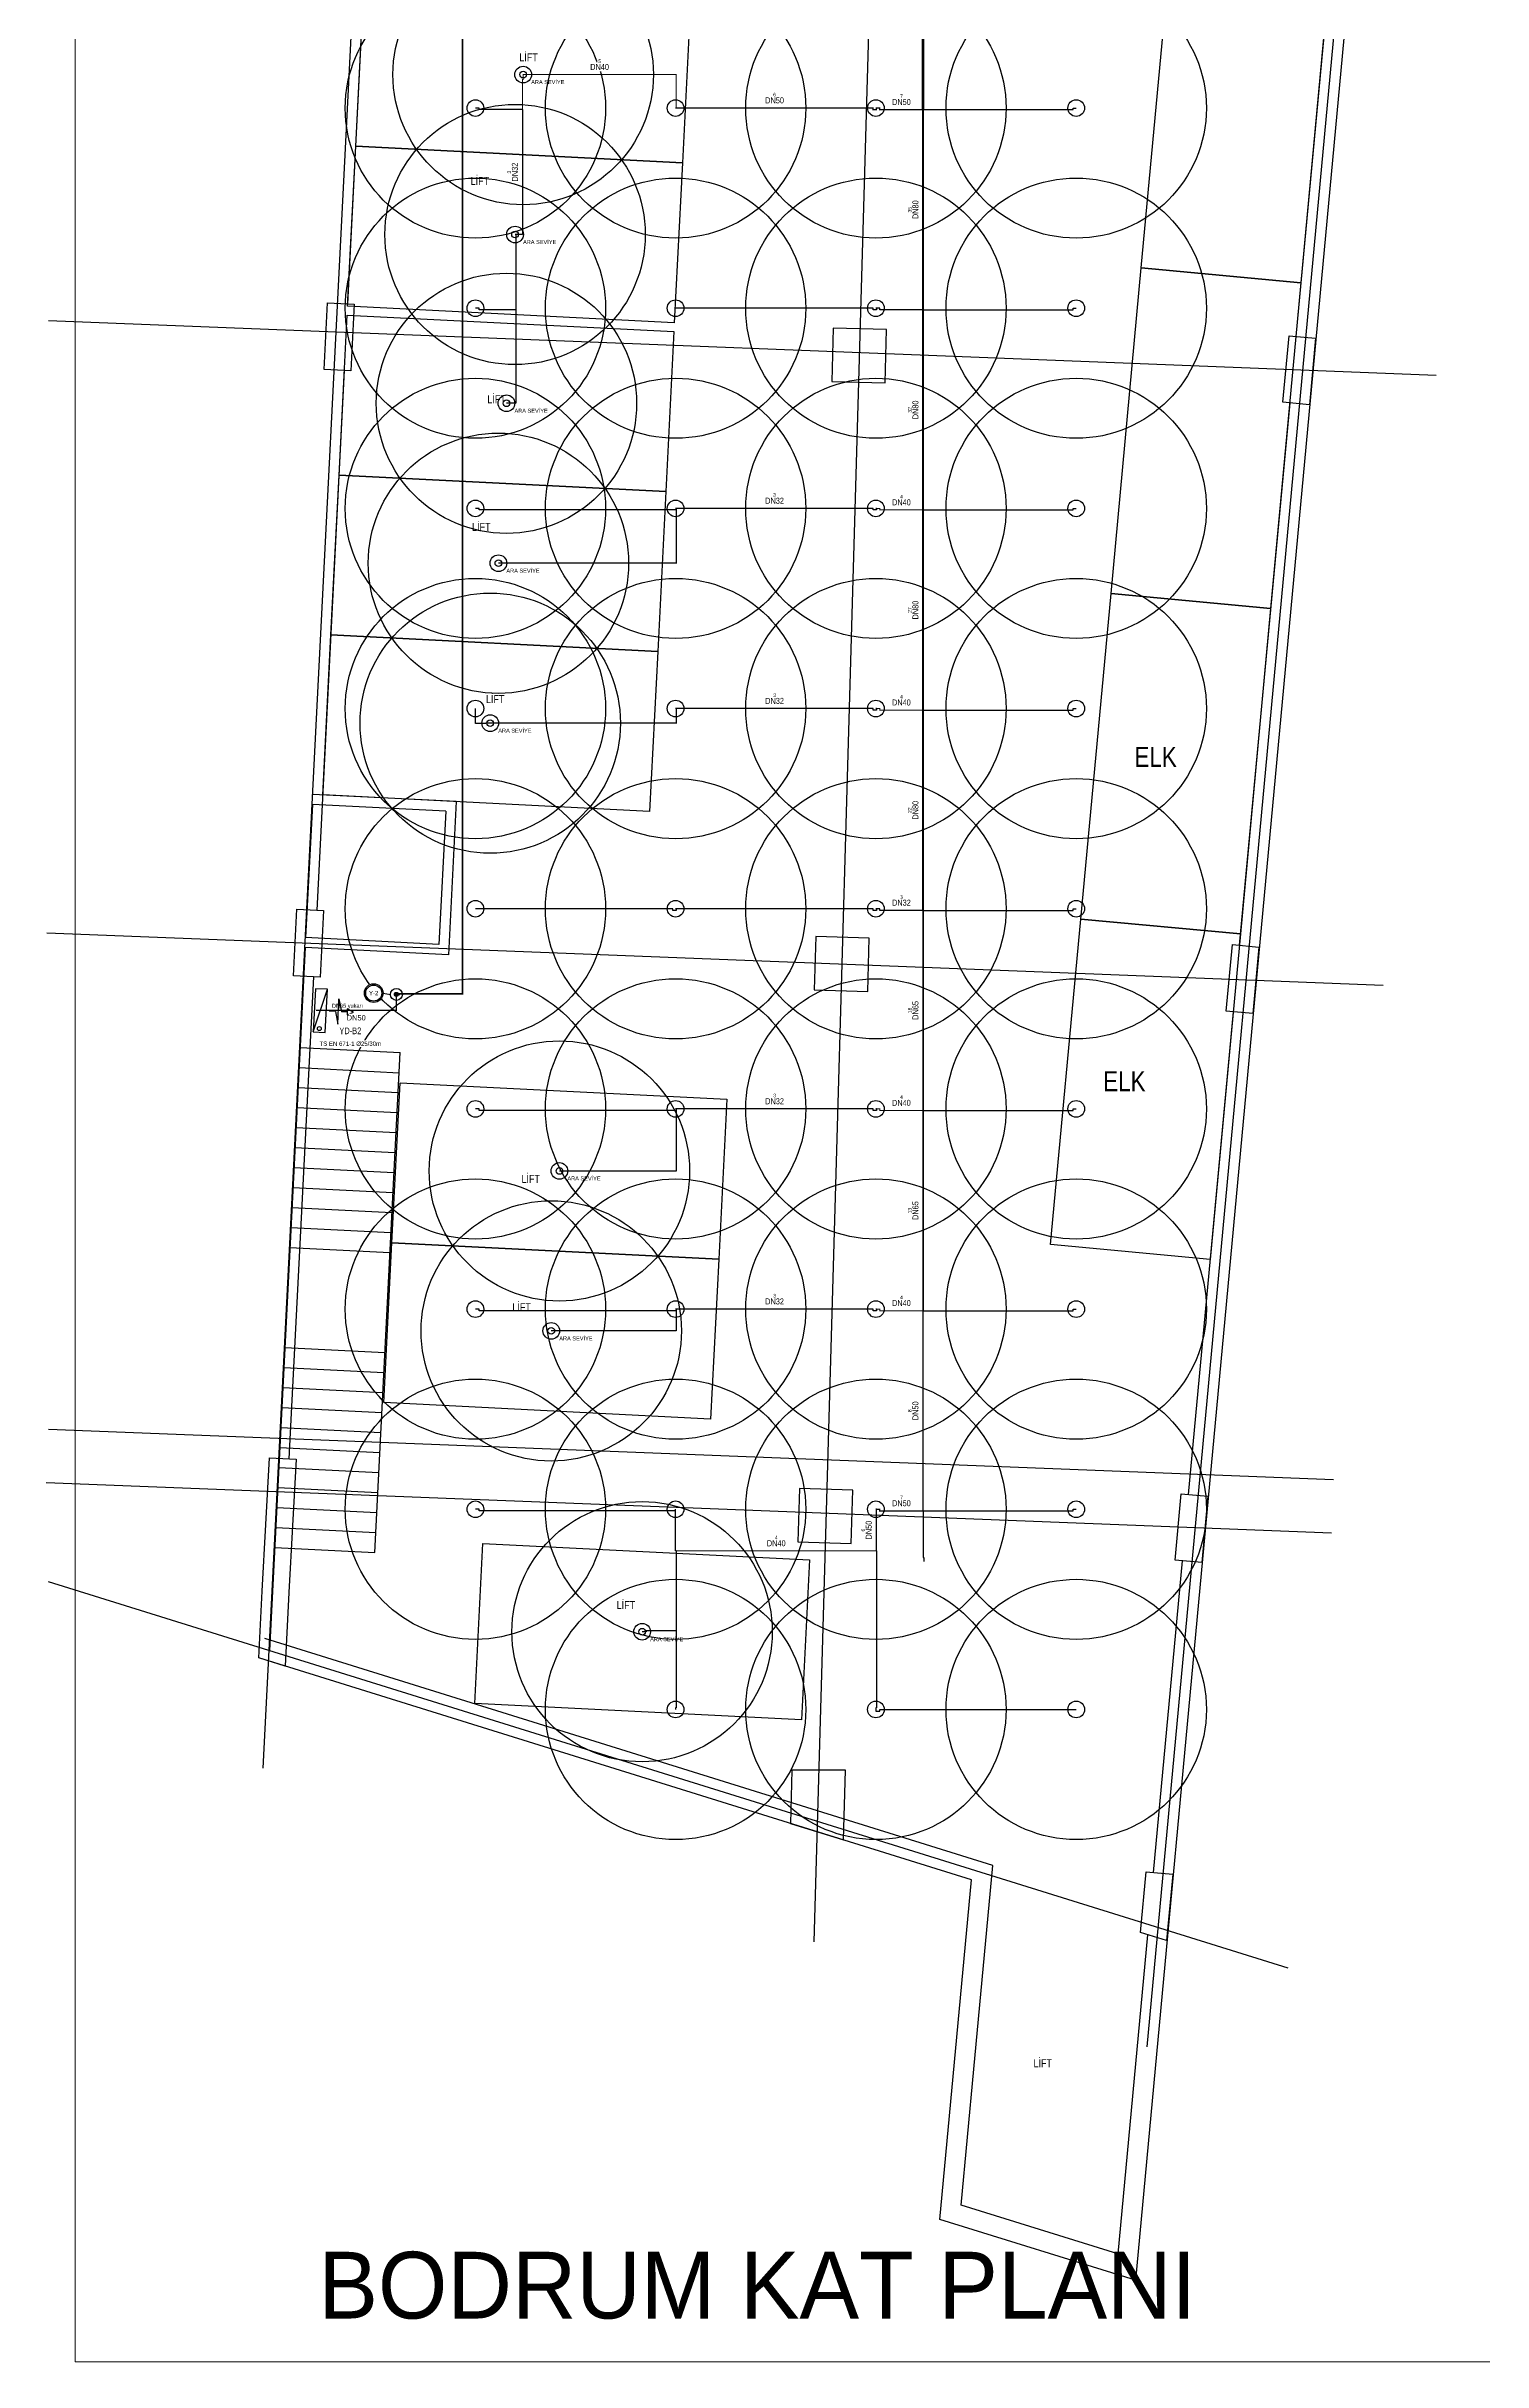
# Model space of a CAD drawing. Header units: centimetres. Extents: x 247996 to 276712, y -458149 to -450648.
# Drawn here: x 247996 to 250147, y -458149 to -454679 of the extents above; entities that cross this region are included whole.
import ezdxf
from ezdxf.enums import TextEntityAlignment as Align

# ---------------------------------------------------------------- set-up
doc = ezdxf.new("R2010")
doc.units = ezdxf.units.CM
doc.layers.add('ANTED', color=144, linetype='Continuous', lineweight=0)
for name, color, linetype in [('MIM-BODRUM-GUNCEL', 8, 'Continuous'), ('MKDU0', 50, 'Continuous'), ('MTY-SPRINKLER', 15, 'Continuous'), ('MTY-SPRINKLER-BORU', 140, 'Continuous'), ('MTY-SPRINKLER-CAP', 141, 'Continuous'), ('MTY-SPRINKLER-KORUMA', 8, 'Continuous'), ('MTY-SPRINKLER-YAZI', 141, 'Continuous'), ('MTY-YANGIN-DOLAP', 1, 'Continuous'), ('MTY-YANGIN-DOLAP-BORU', 1, 'Continuous'), ('MTY-YANGIN-KOLON', 6, 'Continuous')]:
    doc.layers.add(name, color=color, linetype=linetype)
doc.styles.add('ROTAS', font='arial.ttf')

# ---------------------------------------------------------------- blocks, each defined once
blk = doc.blocks.new('ASL-SPR-UP')
blk.add_circle((0, 0), 12.5)
blk = doc.blocks.new('ASL-SPR-PE')
for radius in [12.5, 5]:
    blk.add_circle((0, 0), radius)
blk = doc.blocks.new('Y-KOLON')
blk.add_hatch(color=7).paths.add_polyline_path([(3, 0), (2.8, 1.1), (2.1, 2.1), (1.1, 2.8), (0, 3), (-1.1, 2.8), (-2.1, 2.1), (-2.8, 1.1), (-3, 0), (-2.8, -1.1), (-2.1, -2.1), (-1.1, -2.8), (0, -3), (1.1, -2.8), (2.1, -2.1), (2.8, -1.1)])
for radius in [9, 3]:
    blk.add_circle((0, 0), radius)
blk = doc.blocks.new('ASL-YD-PLAN')
for p, q in [((-21.2, 7.3), (0, 12.3)), ((21.2, 7.3), (-21.2, 7.3)), ((0, 32.8), (-5, 22)), ((-5, 22), (5, 22)), ((5, 22), (0, 32.8)), ((0, 22), (0, 12.3)), ((0, 2.3), (21.2, 7.3)), ((0, 2.3), (0, -7.8)), ((36, -32.8), (-36, -12.8)), ((30, -22.8), (30, -22.8))]:
    blk.add_line(p, q)
for points in [[(-36, -12.8), (-36, -32.8), (36, -32.8), (36, -12.8), (-36, -12.8)], [(36, -32.8), (-36, -12.8), (-36, -32.8), (36, -32.8)]]:
    blk.add_lwpolyline(points)
blk.add_circle((30, -22.8), 3.25)

msp = doc.modelspace()

# ---------------------------------------------------------------- linework, layer by layer
at = {"layer": 'ANTED'}
for p in [(248038.8, -450649.1), (276712.4, -458149.1)]:
    msp.add_line(p, (248038.8, -458149.1), dxfattribs=at)
at = {"layer": 'MIM-BODRUM-GUNCEL'}
for p, q in [((248320.5, -457259.7), (248531.2, -453106.9)), ((249271.6, -453106.9), (249145.2, -457519.8)), ((250068.7, -453106.9), (249644, -457677.1)), ((247998.8, -455090.2), (250077.6, -455172)), ((248618.1, -455646.3), (248618.1, -455646.3)), ((248394.2, -455815.2), (248384.1, -456014.9)), ((248594, -455825.3), (248394.2, -455815.2)), ((248609.7, -455811.1), (248395, -455800.2)), ((248609.7, -455811.1), (248598.1, -456040.8)), ((248594, -455825.3), (248583.8, -456025)), ((247996.3, -456007.6), (249998.2, -456086.3)), ((248583.8, -456025), (248384.1, -456014.9)), ((248383.3, -456029.9), (248329.9, -457083.4)), ((248598.1, -456040.8), (248383.3, -456029.9)), ((248375.7, -456179.7), (248525.5, -456187.3)), ((248487.6, -456936.3), (248525.5, -456187.3)), ((248374.2, -456209.7), (248524, -456217.3)), ((248371.2, -456269.6), (248521, -456277.2)), ((248372.7, -456239.6), (248522.5, -456247.2)), ((248369.7, -456299.5), (248519.5, -456307.1)), ((248368.1, -456329.5), (248517.9, -456337.1)), ((248368.1, -456329.5), (248517.9, -456337.1)), ((248366.6, -456359.5), (248516.4, -456367.1)), ((248365.1, -456389.4), (248514.9, -456397)), ((248363.6, -456419.4), (248513.4, -456427)), ((248362.1, -456449.4), (248511.9, -456456.9)), ((248360.5, -456479.3), (248510.4, -456486.9)), ((248352.9, -456629.1), (248502.8, -456636.7)), ((248351.4, -456659.1), (248501.2, -456666.7)), ((248348.4, -456719), (248498.2, -456726.6)), ((248349.9, -456689), (248499.7, -456696.6)), ((247998.8, -456751.5), (249923.8, -456827.2)), ((248346.9, -456749), (248496.7, -456756.6)), ((248345.4, -456778.9), (248495.2, -456786.5)), ((248345.4, -456778.9), (248495.2, -456786.5)), ((248343.8, -456808.9), (248493.6, -456816.5)), ((247995.6, -456831.5), (249920.7, -456907.1)), ((248342.3, -456838.9), (248492.1, -456846.4)), ((248340.8, -456868.8), (248490.6, -456876.4)), ((248337.8, -456928.7), (248487.6, -456936.3)), ((248339.3, -456898.8), (248489.1, -456906.4)), ((249855.8, -457559.2), (247998.8, -456980.2))]:
    msp.add_line(p, q, dxfattribs=at)
for points in [[(248202.6, -450821), (250019.4, -450827.1), (250049.9, -453472.8), (249626.9, -458027.1), (249334.1, -457935.8), (249381.3, -457427), (248314, -457094.2)], [(248447.1, -455065.2), (248484.1, -454336)], [(249934.9, -454385.7), (249867.3, -455113.9)], [(249681.1, -454523.4), (249920.1, -454545.6), (249874.8, -455033.5), (249635.8, -455011.3), (249681.1, -454523.4)], [(248960.6, -454614.1), (248948.5, -454853.8), (248459.1, -454829), (248471.2, -454589.3), (248960.6, -454614.1)], [(248948.5, -454853.8), (248936.3, -455093.4), (248447, -455068.7), (248459.1, -454829), (248948.5, -454853.8)], [(249635.8, -455011.3), (249874.8, -455033.5), (249829.5, -455521.4), (249590.5, -455499.2), (249635.8, -455011.3)], [(248417, -455063.7), (248456.9, -455065.7), (248451.8, -455165.6), (248411.9, -455163.5), (248417, -455063.7)], [(248935.7, -455106.6), (248923.5, -455346.3), (248434.2, -455321.6), (248446.3, -455081.9), (248935.7, -455106.6)], [(249174.4, -455101.3), (249172.1, -455181.3), (249252.1, -455183.6), (249254.4, -455103.6), (249174.4, -455101.3)], [(249857.1, -455113), (249897, -455116.7), (249887.7, -455216.3), (249847.9, -455212.6), (249857.1, -455113)], [(248401.1, -455973.9), (248442.1, -455165.1)], [(249858.1, -455213.5), (249782.6, -456026.3)], [(248923.5, -455346.3), (248911.4, -455586), (248422, -455561.2), (248434.2, -455321.6), (248923.5, -455346.3)], [(249590.5, -455499.2), (249829.5, -455521.4), (249784.2, -456009.3), (249545.2, -455987.1), (249590.5, -455499.2)], [(248911.4, -455586), (248899.3, -455825.7), (248409.9, -455800.9), (248422, -455561.2), (248911.4, -455586)], [(248370.8, -455972.3), (248410.7, -455974.4), (248405.6, -456074.2), (248365.7, -456072.2), (248370.8, -455972.3)], [(249545.2, -455987.1), (249784.2, -456009.3), (249738.9, -456497.2), (249499.9, -456475), (249545.2, -455987.1)], [(249148.3, -456013.3), (249146, -456093.3), (249226, -456095.6), (249228.3, -456015.6), (249148.3, -456013.3)], [(249772.2, -456025.4), (249812, -456029.1), (249802.8, -456128.6), (249763, -456124.9), (249772.2, -456025.4)], [(248359.5, -456796.1), (248396.1, -456073.7)], [(249773.3, -456125.9), (249706.2, -456849.3)], [(249014.9, -456257.2), (249002.8, -456496.9), (248513.4, -456472.1), (248525.5, -456232.4), (249014.9, -456257.2)], [(249002.8, -456496.9), (248990.6, -456736.6), (248501.3, -456711.8), (248513.4, -456472.1), (249002.8, -456496.9)], [(248319.1, -456994.3), (248330, -456794.6)], [(248330, -456794.6), (248370, -456796.6), (248359, -456996.4)], [(249123.8, -456840.6), (249121.5, -456920.6), (249201.4, -456922.9), (249203.7, -456842.9), (249123.8, -456840.6)], [(249695.7, -456848.3), (249735.6, -456852), (249726.3, -456951.6), (249686.5, -456947.9), (249695.7, -456848.3)], [(249138.8, -456947.6), (249126.7, -457187.3), (248637.3, -457162.5), (248649.5, -456922.9), (249138.8, -456947.6)], [(248652.4, -456944.3), (248652.4, -456944.3)], [(249696.9, -456948.9), (249653.5, -457415.8)], [(248359, -456996.3), (248353.4, -457106.5), (248314, -457094.2), (248319.1, -456994.3)], [(248333.9, -456995), (248333.9, -456995)], [(248333.9, -456995.1), (248333.9, -456995.1)], [(249644.9, -457509.2), (249600.5, -457987.4), (249366.2, -457914.4), (249385.1, -457710.8), (249413.5, -457405.6), (248323, -457065.5)], [(249112.5, -457262.5), (249110.2, -457342.4), (249189.6, -457367.2), (249192.6, -457262.5), (249112.5, -457262.5)], [(249643.1, -457414.9), (249682.9, -457418.6), (249673.7, -457518.1), (249634.6, -457506), (249643.1, -457414.9)]]:
    msp.add_lwpolyline(points, dxfattribs=at)
at = {"layer": 'MTY-SPRINKLER-BORU'}
for points, const_width in [([(249309, -454474), (249309, -454774)], 4), ([(248939, -454771.6), (248939, -454721.5), (248709.9, -454721.5), (248709.9, -454729), (248709, -454729), (248709, -454774)], 1.5), ([(249239, -454771.6), (249239, -454774), (249234, -454774), (249234, -454771.6), (248939, -454771.6)], 2), ([(249309, -454774), (249244, -454774), (249244, -454771.6), (249239, -454771.6)], 2), ([(249309, -454774), (249309, -455074)], 3), ([(249309, -455074), (249309, -455374)], 3), ([(249309, -455374), (249244, -455374), (249244, -455371.6), (249239, -455371.6)], 1.5), ([(249309, -455374), (249309, -455674)], 3), ([(249309, -455674), (249244, -455674), (249244, -455671.6), (249239, -455671.6)], 1.5), ([(249309, -455674), (249309, -455974)], 3), ([(249309, -455974), (249309, -456274)], 2.5), ([(249309, -456274), (249244, -456274), (249244, -456271.6), (249239, -456271.6)], 1.5), ([(249309, -456274), (249309, -456574)], 2.5), ([(249309, -456574), (249244, -456574), (249244, -456571.6), (249239, -456571.6)], 1.5), ([(249309, -456574), (249309, -456874)], 2), ([(249309, -456874), (249244, -456874), (249244, -456871.6), (249239, -456871.6)], 2), ([(249239, -456871.6), (249239, -456934)], 2), ([(249239, -456934), (248939, -456934)], 1.5)]:
    msp.add_lwpolyline(points, dxfattribs=dict(at, const_width=const_width))
for points in [[(248709, -454774), (248644, -454774), (248644, -454771.6), (248638.3, -454771.6)], [(248709, -454774), (248709, -454961.2), (248699, -454961.2)], [(248939, -454771.6), (248938.3, -454771.6)], [(249239, -454771.6), (249238.3, -454771.6)], [(249309, -454774), (249534, -454774), (249534, -454771.6), (249538.3, -454771.6)], [(248699, -454961.2), (248697.7, -454961.2)], [(248699, -454961.2), (248699, -455074)], [(248699, -455074), (248644, -455074), (248644, -455071.6), (248638.3, -455071.6)], [(248699, -455074), (248699, -455214.1), (248684.9, -455214.1)], [(249239, -455071.6), (249239, -455074), (249234, -455074), (249234, -455071.6), (248938.3, -455071.6)], [(249239, -455071.6), (249238.3, -455071.6)], [(249309, -455074), (249244, -455074), (249244, -455071.6), (249239, -455071.6)], [(249309, -455074), (249534, -455074), (249534, -455071.6), (249538.3, -455071.6)], [(248939, -455374), (248644, -455374), (248644, -455371.6), (248638.3, -455371.6)], [(248939, -455371.6), (248938.3, -455371.6)], [(249239, -455371.6), (249239, -455374), (249234, -455374), (249234, -455371.6), (248939, -455371.6)], [(248939, -455371.6), (248939, -455374)], [(248939, -455374), (248939, -455453.8)], [(249239, -455371.6), (249238.3, -455371.6)], [(249309, -455374), (249534, -455374), (249534, -455371.6), (249538.3, -455371.6)], [(248939, -455453.8), (248672.8, -455453.8)], [(248939, -455453.8), (248939, -455454)], [(248939, -455693.5), (248660.6, -455693.5), (248654, -455693.5), (248654, -455694), (248638.3, -455694), (248638.3, -455671.6)], [(248939, -455671.6), (248938.3, -455671.6)], [(249239, -455671.6), (249239, -455674), (249234, -455674), (249234, -455671.6), (248939, -455671.6)], [(248939, -455671.6), (248939, -455693.5)], [(249239, -455671.6), (249238.3, -455671.6)], [(249309, -455674), (249534, -455674), (249534, -455671.6), (249538.3, -455671.6)], [(248939, -455693.5), (248939, -455694)], [(248939, -455971.6), (248939, -455974), (248934, -455974), (248934, -455971.6), (248638.3, -455971.6)], [(248939, -455971.6), (248938.3, -455971.6)], [(249239, -455971.6), (249239, -455974), (249234, -455974), (249234, -455971.6), (248939, -455971.6)], [(249239, -455971.6), (249238.3, -455971.6)], [(249309, -455974), (249244, -455974), (249244, -455971.6), (249239, -455971.6)], [(249309, -455974), (249534, -455974), (249534, -455971.6), (249538.3, -455971.6)], [(248939, -456274), (248644, -456274), (248644, -456271.6), (248638.3, -456271.6)], [(248939, -456274), (248939, -456364.7), (248764.2, -456364.7)], [(248939, -456271.6), (248938.3, -456271.6)], [(249239, -456271.6), (249239, -456274), (249234, -456274), (249234, -456271.6), (248939, -456271.6)], [(248939, -456271.6), (248939, -456274)], [(249239, -456271.6), (249238.3, -456271.6)], [(249309, -456274), (249534, -456274), (249534, -456271.6), (249538.3, -456271.6)], [(248939, -456574), (248644, -456574), (248644, -456571.6), (248638.3, -456571.6)], [(248939, -456574), (248939, -456604.3), (248752, -456604.3)], [(248939, -456571.6), (248938.3, -456571.6)], [(249239, -456571.6), (249239, -456574), (249234, -456574), (249234, -456571.6), (248939, -456571.6)], [(248939, -456571.6), (248939, -456574)], [(249239, -456571.6), (249238.3, -456571.6)], [(249309, -456574), (249534, -456574), (249534, -456571.6), (249538.3, -456571.6)], [(248938.3, -456874), (248644, -456874), (248644, -456871.6), (248638.3, -456871.6)], [(248938.3, -456874), (248938.3, -456871.6)], [(248939, -456934), (248938.3, -456934), (248938.3, -456874)], [(249239, -456871.6), (249238.3, -456871.6)], [(249309, -456874), (249534, -456874), (249534, -456871.6), (249538.3, -456871.6)], [(249309, -456874), (249309, -456944), (249310, -456944), (249310, -456950)], [(248939, -456934), (248939, -457054)], [(249239, -456934), (249239, -457169), (249238.3, -457169), (249238.3, -457171.6), (249238.3, -457174), (249244, -457174), (249244, -457171.6), (249538.3, -457171.6)], [(248939, -457054), (248894, -457054), (248894, -457055.1), (248888.1, -457055.1)], [(248939, -457054), (248939, -457169), (248938.3, -457169), (248938.3, -457171.6)]]:
    msp.add_lwpolyline(points, dxfattribs=at)
at = {"layer": 'MTY-SPRINKLER-KORUMA'}
for centre in [(248709.9, -454721.5), (248638.3, -454771.6), (248938.3, -454771.6), (249238.3, -454771.6), (249538.3, -454771.6), (248697.7, -454961.2), (248638.3, -455071.6), (248938.3, -455071.6), (249238.3, -455071.6), (249538.3, -455071.6), (248684.9, -455214.1), (248638.3, -455371.6), (248938.3, -455371.6), (249238.3, -455371.6), (249538.3, -455371.6), (248672.8, -455453.8), (248638.3, -455671.6), (248660.6, -455693.5), (248938.3, -455671.6), (249238.3, -455671.6), (249538.3, -455671.6), (248638.3, -455971.6), (248938.3, -455971.6), (249238.3, -455971.6), (249538.3, -455971.6), (248638.3, -456271.6), (248938.3, -456271.6), (249238.3, -456271.6), (249538.3, -456271.6), (248764.2, -456364.6), (248638.3, -456571.6), (248938.3, -456571.6), (249238.3, -456571.6), (249538.3, -456571.6), (248752, -456604.3), (248638.3, -456871.6), (248938.3, -456871.6), (249238.3, -456871.6), (249538.3, -456871.6), (248888.1, -457055.1), (248938.3, -457171.6), (249238.3, -457171.6), (249538.3, -457171.6)]:
    msp.add_circle(centre, 195, dxfattribs=at)

# ---------------------------------------------------------------- block references
at = {"layer": 'MTY-SPRINKLER'}
for name, p in [('ASL-SPR-PE', (248709.9, -454721.5)), ('ASL-SPR-UP', (248638.3, -454771.6)), ('ASL-SPR-UP', (248938.3, -454771.6)), ('ASL-SPR-UP', (249238.3, -454771.6)), ('ASL-SPR-UP', (249538.3, -454771.6)), ('ASL-SPR-PE', (248697.7, -454961.2)), ('ASL-SPR-UP', (248638.3, -455071.6)), ('ASL-SPR-UP', (248938.3, -455071.6)), ('ASL-SPR-UP', (249238.3, -455071.6)), ('ASL-SPR-UP', (249538.3, -455071.6)), ('ASL-SPR-PE', (248684.9, -455214.1)), ('ASL-SPR-UP', (248638.3, -455371.6)), ('ASL-SPR-UP', (248938.3, -455371.6)), ('ASL-SPR-UP', (249238.3, -455371.6)), ('ASL-SPR-UP', (249538.3, -455371.6)), ('ASL-SPR-PE', (248672.8, -455453.8)), ('ASL-SPR-UP', (248638.3, -455671.6)), ('ASL-SPR-UP', (248938.3, -455671.6)), ('ASL-SPR-UP', (249238.3, -455671.6)), ('ASL-SPR-UP', (249538.3, -455671.6)), ('ASL-SPR-PE', (248660.6, -455693.5)), ('ASL-SPR-UP', (248638.3, -455971.6)), ('ASL-SPR-UP', (248938.3, -455971.6)), ('ASL-SPR-UP', (249238.3, -455971.6)), ('ASL-SPR-UP', (249538.3, -455971.6)), ('ASL-SPR-UP', (248638.3, -456271.6)), ('ASL-SPR-UP', (248938.3, -456271.6)), ('ASL-SPR-UP', (249238.3, -456271.6)), ('ASL-SPR-UP', (249538.3, -456271.6)), ('ASL-SPR-PE', (248764.2, -456364.6)), ('ASL-SPR-UP', (248638.3, -456571.6)), ('ASL-SPR-UP', (248938.3, -456571.6)), ('ASL-SPR-UP', (249238.3, -456571.6)), ('ASL-SPR-UP', (249538.3, -456571.6)), ('ASL-SPR-PE', (248752, -456604.3)), ('ASL-SPR-UP', (248638.3, -456871.6)), ('ASL-SPR-UP', (248938.3, -456871.6)), ('ASL-SPR-UP', (249238.3, -456871.6)), ('ASL-SPR-UP', (249538.3, -456871.6)), ('ASL-SPR-PE', (248888.1, -457055.1)), ('ASL-SPR-UP', (248938.3, -457171.6)), ('ASL-SPR-UP', (249238.3, -457171.6)), ('ASL-SPR-UP', (249538.3, -457171.6))]:
    msp.add_blockref(name, p, dxfattribs=at)

# ---------------------------------------------------------------- texts
at = {"layer": 'MIM-BODRUM-GUNCEL', "style": 'ROTAS', "width": 0.8}
for s, height, p in [('LİFT', 12, (248704.2, -454705.2)), ('LİFT', 12, (248631.3, -454890.4)), ('LİFT', 12, (248656.3, -455217.6)), ('LİFT', 12, (248633.4, -455409)), ('LİFT', 12, (248654.2, -455667)), ('ELK', 30, (249625.6, -455768)), ('ELK', 30, (249578.8, -456254.1)), ('LİFT', 12, (248707.4, -456386.1)), ('LİFT', 12, (248693.8, -456578.4)), ('LİFT', 12, (248850, -457024.7)), ('LİFT', 12, (249474.4, -457711.4))]:
    msp.add_text(s, height=height, dxfattribs=at).set_placement(p, align=Align.BOTTOM_LEFT)
at = {"layer": 'MKDU0', "color": 8, "ltscale": 0.03, "insert": (248403.2, -457984.4), "char_height": 100, "attachment_point": 1}
msp.add_mtext_dynamic_manual_height_columns('BODRUM KAT PLANI', width=6918.504, gutter_width=6, heights=[0], dxfattribs=at)
at = {"layer": 'MTY-SPRINKLER-YAZI', "style": 'ROTAS', "width": 0.8}
for p in [(248721.9, -454737.5), (248709.7, -454977.2), (248696.9, -455230.1), (248684.8, -455469.8), (248672.6, -455709.5), (248776.2, -456380.6), (248764, -456620.3), (248900.1, -457071.1)]:
    msp.add_text('ARA SEVİYE', height=6, dxfattribs=at).set_placement(p, align=Align.BOTTOM_LEFT)

# ---------------------------------------------------------------- next in the draw order: wipeouts: each hides what was drawn before it
for points in [[(248811.9, -454716.8), (248833.4, -454716.8), (248833.4, -454703.3), (248811.9, -454703.3)], [(249074, -454766.8), (249095.4, -454766.8), (249095.4, -454753.3), (249074, -454753.3)], [(249264, -454769.2), (249285.4, -454769.2), (249285.4, -454755.8), (249264, -454755.8)], [(248704.2, -454880.1), (248704.2, -454858.7), (248690.8, -454858.7), (248690.8, -454880.1)], [(249304.2, -454936.5), (249304.2, -454915.1), (249290.8, -454915.1), (249290.8, -454936.5)], [(249304.2, -455236.5), (249304.2, -455215.1), (249290.8, -455215.1), (249290.8, -455236.5)], [(249074, -455366.8), (249095.4, -455366.8), (249095.4, -455353.3), (249074, -455353.3)], [(249264, -455369.2), (249285.4, -455369.2), (249285.4, -455355.8), (249264, -455355.8)], [(249304.2, -455536.5), (249304.2, -455515.1), (249290.8, -455515.1), (249290.8, -455536.5)], [(249074, -455666.8), (249095.4, -455666.8), (249095.4, -455653.3), (249074, -455653.3)], [(249264, -455669.2), (249285.4, -455669.2), (249285.4, -455655.8), (249264, -455655.8)], [(249304.2, -455836.5), (249304.2, -455815.1), (249290.8, -455815.1), (249290.8, -455836.5)], [(249264, -455969.2), (249285.4, -455969.2), (249285.4, -455955.8), (249264, -455955.8)], [(248530, -456100), (248529.2, -456096.2), (248527.1, -456092.9), (248523.8, -456090.8), (248520, -456090), (248516.2, -456090.8), (248512.9, -456092.9), (248510.8, -456096.2), (248510, -456100), (248510.8, -456103.8), (248512.9, -456107.1), (248516.2, -456109.2), (248520, -456110), (248523.8, -456109.2), (248527.1, -456107.1), (248529.2, -456103.8)], [(249304.2, -456136.5), (249304.2, -456115.1), (249290.8, -456115.1), (249290.8, -456136.5)], [(249074, -456266.8), (249095.4, -456266.8), (249095.4, -456253.3), (249074, -456253.3)], [(249264, -456269.2), (249285.4, -456269.2), (249285.4, -456255.8), (249264, -456255.8)], [(249304.2, -456436.5), (249304.2, -456415.1), (249290.8, -456415.1), (249290.8, -456436.5)], [(249074, -456566.8), (249095.4, -456566.8), (249095.4, -456553.3), (249074, -456553.3)], [(249264, -456569.2), (249285.4, -456569.2), (249285.4, -456555.8), (249264, -456555.8)], [(249304.2, -456736.5), (249304.2, -456715.1), (249290.8, -456715.1), (249290.8, -456736.5)], [(249264, -456869.2), (249285.4, -456869.2), (249285.4, -456855.8), (249264, -456855.8)], [(249234.2, -456915.3), (249234.2, -456893.9), (249220.8, -456893.9), (249220.8, -456915.3)], [(249076.5, -456929.2), (249097.9, -456929.2), (249097.9, -456915.8), (249076.5, -456915.8)]]:
    msp.add_wipeout(points)

# ---------------------------------------------------------------- next in the draw order: linework, layer by layer
at = {"layer": 'MTY-YANGIN-DOLAP-BORU', "const_width": 2.5}
msp.add_lwpolyline([(248520, -452275), (248619, -452275), (248619, -452274), (248619, -456099), (248524, -456099), (248524, -456100), (248520, -456100)], dxfattribs=at)

# ---------------------------------------------------------------- next in the draw order: block references
at = {"layer": 'MTY-YANGIN-KOLON'}
msp.add_blockref('Y-KOLON', (248520, -456100), dxfattribs=at)

# ---------------------------------------------------------------- next in the draw order: texts
at = {"layer": 'MTY-SPRINKLER-CAP', "style": 'ROTAS', "width": 0.8}
for s, p in [('DN40', (248824.4, -454710)), ('DN50', (249086.5, -454760.1)), ('DN50', (249276.5, -454762.5)), ('DN32', (249086.5, -455360.1)), ('DN40', (249276.5, -455362.5)), ('DN32', (249086.5, -455660.1)), ('DN40', (249276.5, -455662.5)), ('DN32', (249276.5, -455962.5)), ('DN32', (249086.5, -456260.1)), ('DN40', (249276.5, -456262.5)), ('DN32', (249086.5, -456560.1)), ('DN40', (249276.5, -456562.5)), ('DN50', (249276.5, -456862.5)), ('DN40', (249089, -456922.5))]:
    msp.add_text(s, height=9, dxfattribs=at).set_placement(p, align=Align.MIDDLE_CENTER)
for s, p in [('DN32', (248697.5, -454867.6)), ('DN80', (249297.5, -454924)), ('DN80', (249297.5, -455224)), ('DN80', (249297.5, -455524)), ('DN80', (249297.5, -455824)), ('DN65', (249297.5, -456124)), ('DN65', (249297.5, -456424)), ('DN50', (249297.5, -456724)), ('DN50', (249227.5, -456902.8))]:
    msp.add_text(s, height=9, rotation=90, dxfattribs=at).set_placement(p, align=Align.MIDDLE_CENTER)

# ---------------------------------------------------------------- next in the draw order: wipeouts: each hides what was drawn before it
for points in [[(248820.9, -454705.5), (248825.8, -454705.5), (248825.8, -454697.4), (248820.9, -454697.4)], [(249083, -454755.6), (249087.8, -454755.6), (249087.8, -454747.5), (249083, -454747.5)], [(249273, -454758), (249277.8, -454758), (249277.8, -454749.9), (249273, -454749.9)], [(248693, -454871.1), (248693, -454866.3), (248684.9, -454866.3), (248684.9, -454871.1)], [(249293, -454928.8), (249293, -454921.3), (249284.9, -454921.3), (249284.9, -454928.8)], [(249293, -455228.8), (249293, -455221.3), (249284.9, -455221.3), (249284.9, -455228.8)], [(249083, -455355.6), (249087.8, -455355.6), (249087.8, -455347.5), (249083, -455347.5)], [(249273, -455358), (249277.8, -455358), (249277.8, -455349.9), (249273, -455349.9)], [(249293, -455528.8), (249293, -455521.3), (249284.9, -455521.3), (249284.9, -455528.8)], [(249083, -455655.6), (249087.8, -455655.6), (249087.8, -455647.5), (249083, -455647.5)], [(249273, -455658), (249277.8, -455658), (249277.8, -455649.9), (249273, -455649.9)], [(249293, -455828.8), (249293, -455821.3), (249284.9, -455821.3), (249284.9, -455828.8)], [(249273, -455958), (249277.8, -455958), (249277.8, -455949.9), (249273, -455949.9)], [(248501, -456098), (248499.9, -456092.3), (248496.6, -456087.4), (248491.7, -456084.1), (248486, -456083), (248480.3, -456084.1), (248475.4, -456087.4), (248472.1, -456092.3), (248471, -456098), (248472.1, -456103.7), (248475.4, -456108.6), (248480.3, -456111.9), (248486, -456113), (248491.7, -456111.9), (248496.6, -456108.6), (248499.9, -456103.7)], [(249293, -456128.8), (249293, -456121.3), (249284.9, -456121.3), (249284.9, -456128.8)], [(249083, -456255.6), (249087.8, -456255.6), (249087.8, -456247.5), (249083, -456247.5)], [(249273, -456258), (249277.8, -456258), (249277.8, -456249.9), (249273, -456249.9)], [(249293, -456428.8), (249293, -456421.3), (249284.9, -456421.3), (249284.9, -456428.8)], [(249083, -456555.6), (249087.8, -456555.6), (249087.8, -456547.5), (249083, -456547.5)], [(249273, -456558), (249277.8, -456558), (249277.8, -456549.9), (249273, -456549.9)], [(249293, -456727.5), (249293, -456722.7), (249284.9, -456722.7), (249284.9, -456727.5)], [(249273, -456858), (249277.8, -456858), (249277.8, -456849.9), (249273, -456849.9)], [(249085.5, -456918), (249090.3, -456918), (249090.3, -456909.9), (249085.5, -456909.9)], [(249223, -456906.3), (249223, -456901.5), (249214.9, -456901.5), (249214.9, -456906.3)]]:
    msp.add_wipeout(points)

# ---------------------------------------------------------------- next in the draw order: linework, layer by layer
at = {"layer": 'MTY-YANGIN-KOLON'}
msp.add_line((248500, -456098), (248511, -456100), dxfattribs=at)
for radius in [14, 12]:
    msp.add_circle((248486, -456098), radius, dxfattribs=at)

# ---------------------------------------------------------------- next in the draw order: texts
at = {"layer": 'MTY-SPRINKLER-CAP', "style": 'ROTAS', "width": 0.8}
for s, p in [('5', (248824.4, -454701.5)), ('6', (249086.5, -454751.5)), ('7', (249276.5, -454754)), ('3', (249086.5, -455351.5)), ('4', (249276.5, -455354)), ('3', (249086.5, -455651.5)), ('4', (249276.5, -455654)), ('3', (249276.5, -455954)), ('3', (249086.5, -456251.5)), ('4', (249276.5, -456254)), ('3', (249086.5, -456551.5)), ('4', (249276.5, -456554)), ('7', (249276.5, -456854)), ('4', (249089, -456914))]:
    msp.add_text(s, height=5.4, dxfattribs=at).set_placement(p, align=Align.MIDDLE_CENTER)
for s, p in [('3', (248689, -454867.6)), ('35', (249289, -454924)), ('32', (249289, -455224)), ('27', (249289, -455524)), ('22', (249289, -455824)), ('18', (249289, -456124)), ('13', (249289, -456424)), ('8', (249289, -456724)), ('6', (249219, -456902.8))]:
    msp.add_text(s, height=5.4, rotation=90, dxfattribs=at).set_placement(p, align=Align.MIDDLE_CENTER)
at = {"layer": 'MTY-YANGIN-KOLON', "style": 'ROTAS', "width": 0.8}
msp.add_text('Y-2', height=6.5, dxfattribs=at).set_placement((248486, -456098), align=Align.MIDDLE_CENTER)

# ---------------------------------------------------------------- next in the draw order: wipeouts: each hides what was drawn before it
msp.add_wipeout([(248433.7, -456121.5), (248468.8, -456121.5), (248468.8, -456112.5), (248433.7, -456112.5)])

# ---------------------------------------------------------------- next in the draw order: linework, layer by layer
at = {"layer": 'MTY-YANGIN-DOLAP-BORU', "const_width": 2}
msp.add_lwpolyline([(248520, -456100), (248520, -456124), (248399.5, -456124)], dxfattribs=at)

# ---------------------------------------------------------------- next in the draw order: block references
at = {"layer": 'MTY-YANGIN-DOLAP', "xscale": 0.9, "yscale": 0.9, "rotation": 267.1008744788223}
msp.add_blockref('ASL-YD-PLAN', (248426.5, -456125.3), dxfattribs=at)

# ---------------------------------------------------------------- next in the draw order: texts
at = {"layer": 'MTY-YANGIN-KOLON', "style": 'ROTAS', "width": 0.8}
msp.add_text('DN65 yukarı', height=6, dxfattribs=at).set_placement((248470, -456114), align=Align.TOP_RIGHT)

# ---------------------------------------------------------------- next in the draw order: wipeouts: each hides what was drawn before it
msp.add_wipeout([(248434.6, -456165.1), (248463.4, -456165.1), (248463.4, -456150.1), (248434.6, -456150.1)])

# ---------------------------------------------------------------- next in the draw order: texts
at = {"layer": 'MTY-YANGIN-DOLAP', "style": 'ROTAS', "width": 0.8}
msp.add_text('YD-B2', height=10, dxfattribs=at).set_placement((248451, -456162.6), align=Align.BOTTOM_CENTER)

# ---------------------------------------------------------------- next in the draw order: wipeouts: each hides what was drawn before it
for points in [[(248448.6, -456141), (248467.7, -456141), (248467.7, -456129), (248448.6, -456129)], [(248417.7, -456178.7), (248481.6, -456178.7), (248481.6, -456168.9), (248417.7, -456168.9)]]:
    msp.add_wipeout(points)

# ---------------------------------------------------------------- next in the draw order: texts
msp.add_text('DN50', height=8, dxfattribs=at).set_placement((248459.8, -456135), align=Align.MIDDLE_CENTER)
msp.add_text('TS EN 671-1 Ø25/30m', height=6.5, dxfattribs=at).set_placement((248451, -456170.6), align=Align.TOP_CENTER)

doc.saveas('drawing.dxf')
